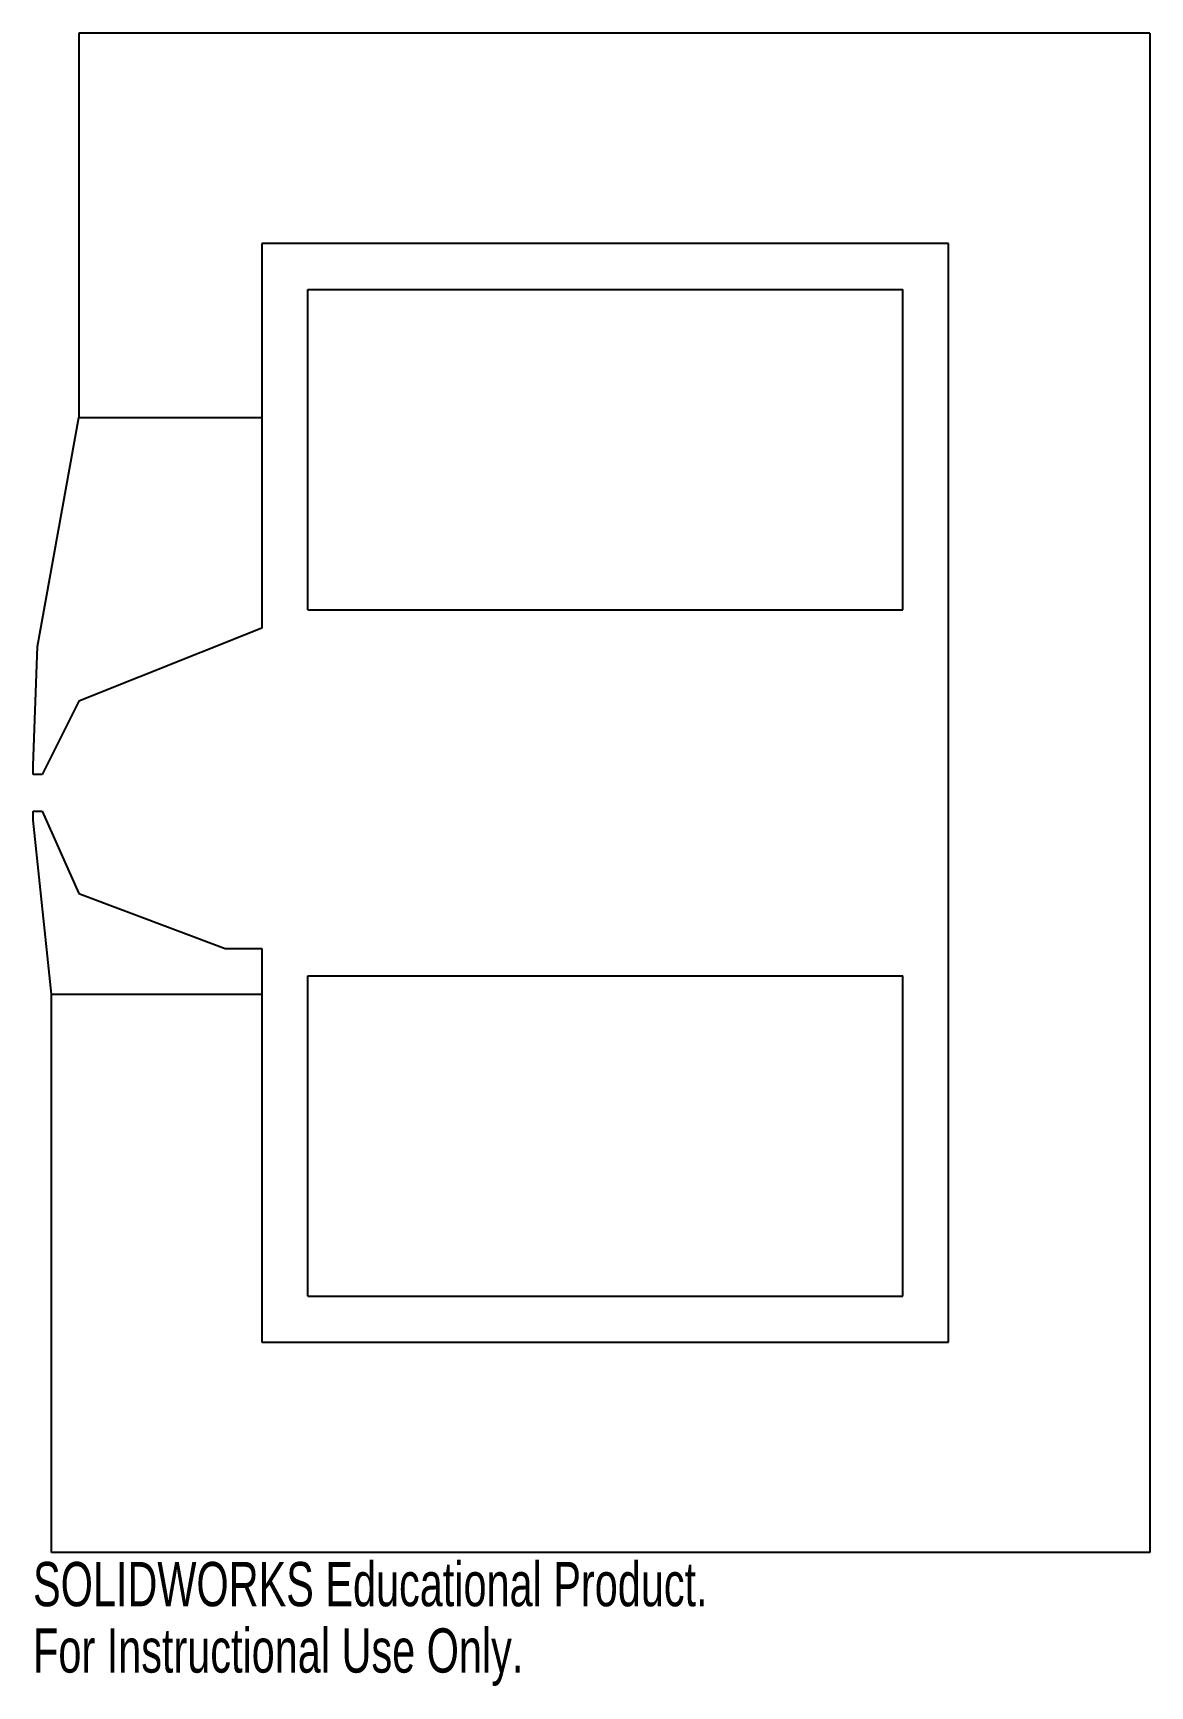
# Model space of a CAD drawing. Header units: millimetres. Extents: x 1 to 123, y -98 to 83.
import ezdxf

# ---------------------------------------------------------------- set-up
doc = ezdxf.new("R2010")
doc.units = ezdxf.units.MM
doc.styles.add('SLDTEXTSTYLE0', font='TXT', dxfattribs={"width": 0.7})

msp = doc.modelspace()

# ---------------------------------------------------------------- linework, layer by layer
at = {"color": 7, "linetype": 'Continuous'}
for p, q in [((123, 83), (6, 83)), ((6, 83), (6, 41)), ((123, 83), (123, -83)), ((101, 60), (26, 60)), ((26, 60), (26, 41)), ((101, -60), (101, 60)), ((31, 20), (31, 55)), ((31, 55), (96, 55)), ((96, 20), (96, 55)), ((1.5, 16), (6, 41)), ((6, 41), (26, 41)), ((26, 41), (26, 18)), ((31, 20), (96, 20)), ((26, 18), (6, 10)), ((1, 3), (1.5, 16)), ((6, 10), (2, 2)), ((1, 2), (1, 3)), ((2, 2), (1, 2)), ((1, -3), (1, -2)), ((1, -2), (2, -2)), ((3, -22), (1, -3)), ((2, -2), (6, -11)), ((6, -11), (22, -17)), ((22, -17), (26, -17)), ((26, -17), (26, -22)), ((31, -55), (31, -20)), ((31, -20), (96, -20)), ((96, -55), (96, -20)), ((3, -83), (3, -22)), ((3, -22), (26, -22)), ((26, -22), (26, -60)), ((31, -55), (96, -55)), ((26, -60), (101, -60)), ((123, -83), (3, -83))]:
    msp.add_line(p, q, dxfattribs=at)

# ---------------------------------------------------------------- texts
at = {"color": 7, "linetype": 'Continuous', "char_height": 4.8336, "attachment_point": 1, "style": 'SLDTEXTSTYLE0'}
for s, insert in [('SOLIDWORKS Educational Product.', (1, -84.02)), ('For Instructional Use Only.', (1, -91.27))]:
    msp.add_mtext(s, dxfattribs=dict(at, insert=insert))

doc.saveas('drawing.dxf')
